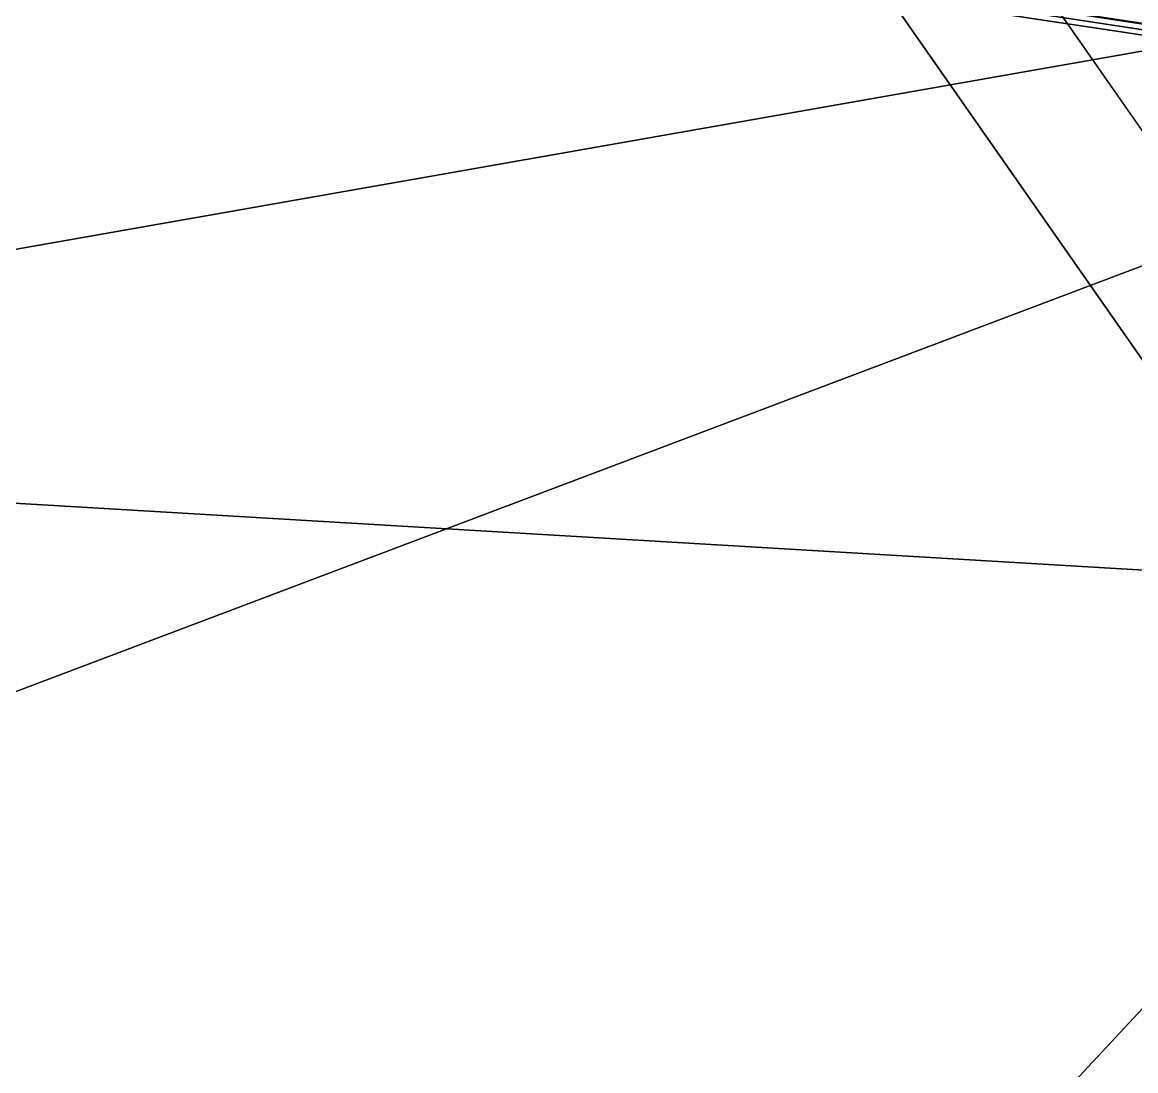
# Model space of a CAD drawing. Header units: metres. Extents: x 503497 to 504361, y 6966567 to 6966857.
# Drawn here: x 504125.4973 to 504125.6802, y 6966702.5712 to 6966702.7436 of the extents above; entities that cross this region are included whole.
import ezdxf

# ---------------------------------------------------------------- set-up
doc = ezdxf.new("R2010")
doc.units = ezdxf.units.M

msp = doc.modelspace()

# ---------------------------------------------------------------- linework, layer by layer
at = {"layer": 'SHADOW_APPROVED_20260124T072500'}
for points in [[(504126.6349, 6966702.5968), (504125.8564, 6966702.7697), (504049.6133, 6966714.4847), (504050.3918, 6966714.3118), (504126.6349, 6966702.5968)], [(504126.4679, 6966701.5261), (504126.6349, 6966702.5968), (504050.3918, 6966714.3118), (504050.2248, 6966713.2411), (504126.4679, 6966701.5261)]]:
    msp.add_lwpolyline(points, close=True, dxfattribs=at)
at = {"layer": 'SHADOW_APPROVED_20260127T071900'}
for points in [[(504126.6349, 6966702.5968), (504125.8564, 6966702.7697), (504043.5135, 6966715.2623), (504044.292, 6966715.0894), (504126.6349, 6966702.5968)], [(504126.4679, 6966701.5261), (504126.6349, 6966702.5968), (504044.292, 6966715.0894), (504044.125, 6966714.0187), (504126.4679, 6966701.5261)]]:
    msp.add_lwpolyline(points, close=True, dxfattribs=at)
at = {"layer": 'SHADOW_APPROVED_20260130T071100'}
for points in [[(504126.6349, 6966702.5968), (504125.8564, 6966702.7697), (504034.7245, 6966716.6839), (504035.503, 6966716.511), (504126.6349, 6966702.5968)], [(504126.4679, 6966701.5261), (504126.6349, 6966702.5968), (504035.503, 6966716.511), (504035.336, 6966715.4403), (504126.4679, 6966701.5261)]]:
    msp.add_lwpolyline(points, close=True, dxfattribs=at)
at = {"layer": 'SHADOW_APPROVED_20260203T070000'}
for points in [[(504126.6349, 6966702.5968), (504125.8564, 6966702.7697), (504019.8322, 6966719.0711), (504020.6107, 6966718.8982), (504126.6349, 6966702.5968)], [(504126.4679, 6966701.5261), (504126.6349, 6966702.5968), (504020.6107, 6966718.8982), (504020.4437, 6966717.8275), (504126.4679, 6966701.5261)]]:
    msp.add_lwpolyline(points, close=True, dxfattribs=at)
at = {"layer": 'SHADOW_APPROVED_20260314T074000'}
for points in [[(504125.8564, 6966702.7697), (504125.4218, 6966703.0603), (504037.6673, 6966687.6039), (504038.1019, 6966687.3133), (504125.8564, 6966702.7697)], [(504126.6349, 6966702.5968), (504125.8564, 6966702.7697), (504038.1019, 6966687.3133), (504038.8804, 6966687.1404), (504126.6349, 6966702.5968)]]:
    msp.add_lwpolyline(points, close=True, dxfattribs=at)
at = {"layer": 'SHADOW_APPROVED_20260426T070000'}
for points in [[(504125.8564, 6966702.7697), (504125.4218, 6966703.0603), (503908.2942, 6966620.9985), (503908.7288, 6966620.7079), (504125.8564, 6966702.7697)], [(504126.6349, 6966702.5968), (504125.8564, 6966702.7697), (503908.7288, 6966620.7079), (503909.5073, 6966620.535), (504126.6349, 6966702.5968)]]:
    msp.add_lwpolyline(points, close=True, dxfattribs=at)
at = {"layer": 'SHADOW_APPROVED_20260621T090000'}
for points in [[(504125.8564, 6966702.7697), (504125.4218, 6966703.0603), (504066.9055, 6966640.1287), (504067.3401, 6966639.8381), (504125.8564, 6966702.7697)], [(504126.6349, 6966702.5968), (504125.8564, 6966702.7697), (504067.3401, 6966639.8381), (504068.1186, 6966639.6652), (504126.6349, 6966702.5968)]]:
    msp.add_lwpolyline(points, close=True, dxfattribs=at)
at = {"layer": 'SHADOW_APPROVED_20260621T140000'}
for points in [[(504125.0625, 6966703.6133), (504124.9683, 6966704.1079), (504163.878, 6966648.3019), (504163.9722, 6966647.8073), (504125.0625, 6966703.6133)], [(504125.4218, 6966703.0603), (504125.0625, 6966703.6133), (504163.9722, 6966647.8073), (504164.3315, 6966647.2543), (504125.4218, 6966703.0603)], [(504125.8564, 6966702.7697), (504125.4218, 6966703.0603), (504164.3315, 6966647.2543), (504164.7661, 6966646.9637), (504125.8564, 6966702.7697)]]:
    msp.add_lwpolyline(points, close=True, dxfattribs=at)
at = {"layer": 'SHADOW_APPROVED_20261221T090000'}
for points in [[(504126.6349, 6966702.5968), (504125.8564, 6966702.7697), (504095.6017, 6966704.5691), (504096.3802, 6966704.3962), (504126.6349, 6966702.5968)], [(504126.4679, 6966701.5261), (504126.6349, 6966702.5968), (504096.3802, 6966704.3962), (504096.2132, 6966703.3255), (504126.4679, 6966701.5261)]]:
    msp.add_lwpolyline(points, close=True, dxfattribs=at)
at = {"layer": 'SHADOW_COMPARATOR_RL48_20260124T072500'}
for points in [[(504126.6349, 6966702.5968), (504125.8564, 6966702.7697), (504078.3152, 6966710.0746), (504079.0937, 6966709.9017), (504126.6349, 6966702.5968)], [(504126.4679, 6966701.5261), (504126.6349, 6966702.5968), (504079.0937, 6966709.9017), (504078.9267, 6966708.831), (504126.4679, 6966701.5261)]]:
    msp.add_lwpolyline(points, close=True, dxfattribs=at)
at = {"layer": 'SHADOW_COMPARATOR_RL48_20260127T071900'}
for points in [[(504126.6349, 6966702.5968), (504125.8564, 6966702.7697), (504074.5117, 6966710.5594), (504075.2902, 6966710.3865), (504126.6349, 6966702.5968)], [(504126.4679, 6966701.5261), (504126.6349, 6966702.5968), (504075.2902, 6966710.3865), (504075.1232, 6966709.3158), (504126.4679, 6966701.5261)]]:
    msp.add_lwpolyline(points, close=True, dxfattribs=at)
at = {"layer": 'SHADOW_COMPARATOR_RL48_20260130T071100'}
for points in [[(504126.6349, 6966702.5968), (504125.8564, 6966702.7697), (504069.0313, 6966711.4459), (504069.8098, 6966711.273), (504126.6349, 6966702.5968)], [(504126.4679, 6966701.5261), (504126.6349, 6966702.5968), (504069.8098, 6966711.273), (504069.6428, 6966710.2023), (504126.4679, 6966701.5261)]]:
    msp.add_lwpolyline(points, close=True, dxfattribs=at)
at = {"layer": 'SHADOW_COMPARATOR_RL48_20260203T070000'}
for points in [[(504126.6349, 6966702.5968), (504125.8564, 6966702.7697), (504059.7453, 6966712.9344), (504060.5238, 6966712.7615), (504126.6349, 6966702.5968)], [(504126.4679, 6966701.5261), (504126.6349, 6966702.5968), (504060.5238, 6966712.7615), (504060.3568, 6966711.6908), (504126.4679, 6966701.5261)]]:
    msp.add_lwpolyline(points, close=True, dxfattribs=at)
at = {"layer": 'SHADOW_COMPARATOR_RL48_20260314T074000'}
for points in [[(504125.8564, 6966702.7697), (504125.4218, 6966703.0603), (504070.7027, 6966693.4225), (504071.1373, 6966693.1319), (504125.8564, 6966702.7697)], [(504126.6349, 6966702.5968), (504125.8564, 6966702.7697), (504071.1373, 6966693.1319), (504071.9158, 6966692.959), (504126.6349, 6966702.5968)]]:
    msp.add_lwpolyline(points, close=True, dxfattribs=at)
at = {"layer": 'SHADOW_COMPARATOR_RL48_20260426T070000'}
for points in [[(504125.8564, 6966702.7697), (504125.4218, 6966703.0603), (503990.0325, 6966651.8909), (503990.4671, 6966651.6003), (504125.8564, 6966702.7697)], [(504126.6349, 6966702.5968), (504125.8564, 6966702.7697), (503990.4671, 6966651.6003), (503991.2456, 6966651.4274), (504126.6349, 6966702.5968)]]:
    msp.add_lwpolyline(points, close=True, dxfattribs=at)
at = {"layer": 'SHADOW_COMPARATOR_RL48_20260621T090000'}
for points in [[(504125.8564, 6966702.7697), (504125.4218, 6966703.0603), (504088.9341, 6966663.8195), (504089.3687, 6966663.5289), (504125.8564, 6966702.7697)], [(504126.6349, 6966702.5968), (504125.8564, 6966702.7697), (504089.3687, 6966663.5289), (504090.1472, 6966663.356), (504126.6349, 6966702.5968)]]:
    msp.add_lwpolyline(points, close=True, dxfattribs=at)
at = {"layer": 'SHADOW_COMPARATOR_RL48_20260621T140000'}
for points in [[(504125.0625, 6966703.6133), (504124.9683, 6966704.1079), (504149.2303, 6966669.3102), (504149.3245, 6966668.8156), (504125.0625, 6966703.6133)], [(504125.4218, 6966703.0603), (504125.0625, 6966703.6133), (504149.3245, 6966668.8156), (504149.6838, 6966668.2626), (504125.4218, 6966703.0603)], [(504125.8564, 6966702.7697), (504125.4218, 6966703.0603), (504149.6838, 6966668.2626), (504150.1184, 6966667.972), (504125.8564, 6966702.7697)]]:
    msp.add_lwpolyline(points, close=True, dxfattribs=at)
at = {"layer": 'SHADOW_COMPARATOR_RL48_20261221T090000'}
for points in [[(504126.6349, 6966702.5968), (504125.8564, 6966702.7697), (504106.9912, 6966703.8917), (504107.7697, 6966703.7188), (504126.6349, 6966702.5968)], [(504126.4679, 6966701.5261), (504126.6349, 6966702.5968), (504107.7697, 6966703.7188), (504107.6027, 6966702.6481), (504126.4679, 6966701.5261)]]:
    msp.add_lwpolyline(points, close=True, dxfattribs=at)

doc.saveas('drawing.dxf')
